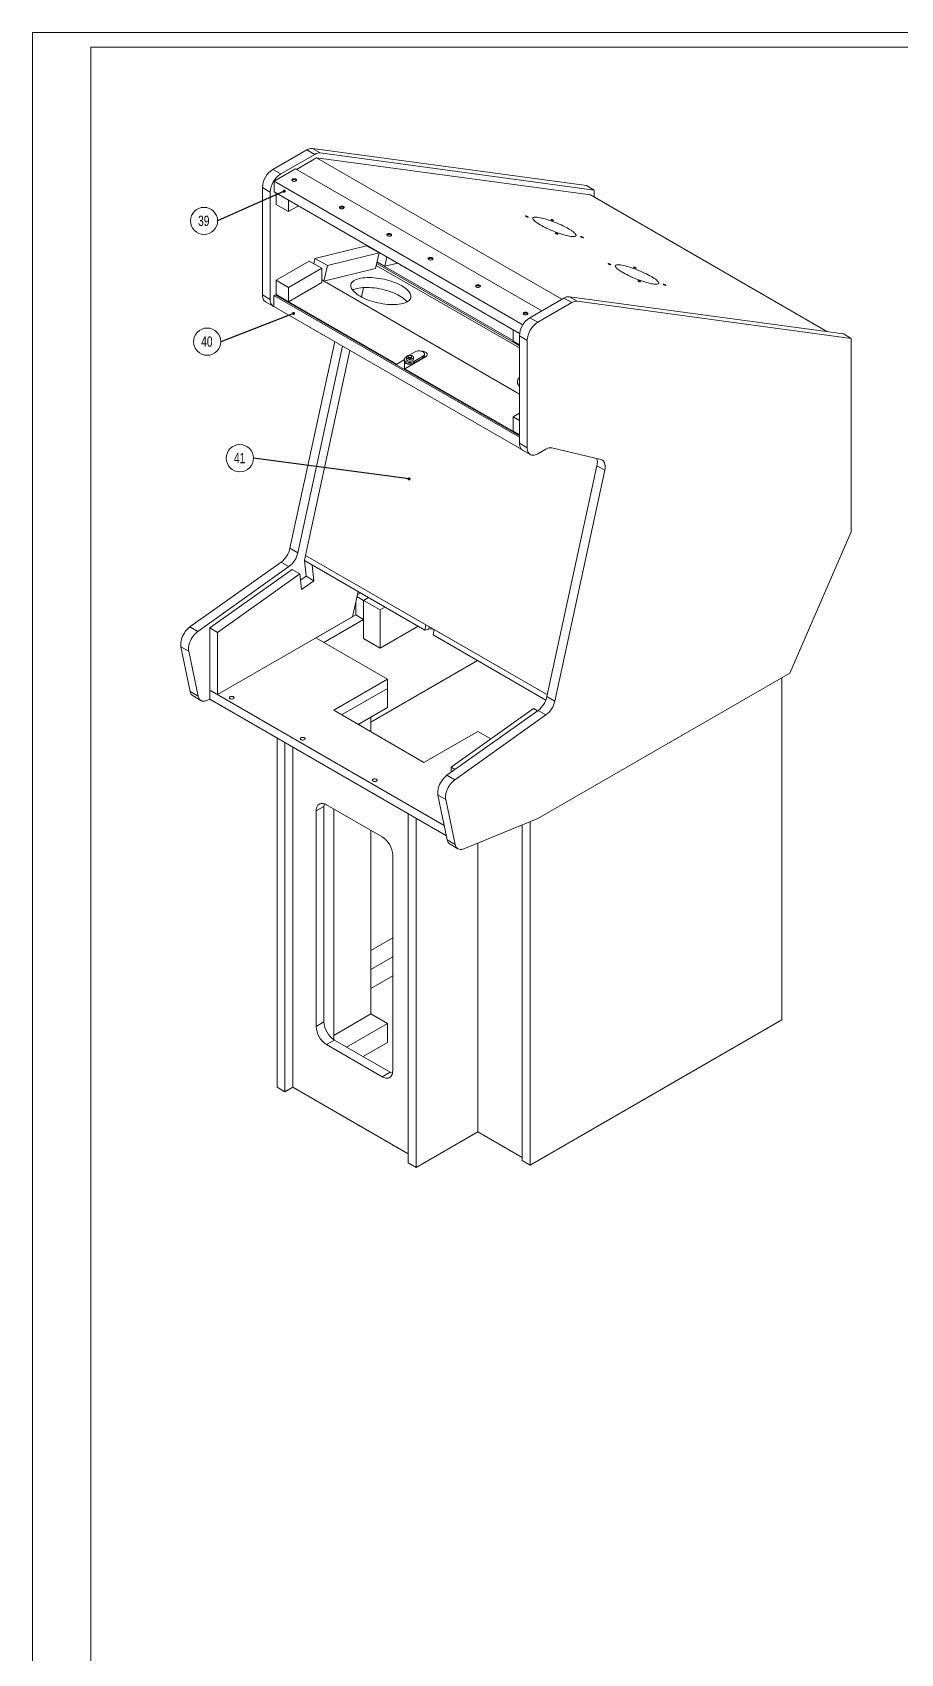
# Model space of a CAD drawing. Header units: millimetres. Extents: x 0 to 2378, y 0 to 1682.
# Drawn here: x 0 to 594, y 571 to 1682 of the extents above; entities that cross this region are included whole.
import ezdxf

# ---------------------------------------------------------------- set-up
doc = ezdxf.new("R2010")
doc.units = ezdxf.units.MM
doc.header["$LTSCALE"] = 2
doc.layers.add('MC_BEM', color=92, linetype='Continuous', lineweight=15)
doc.layers.add('RAHMEN', color=7, linetype='Continuous')
doc.layers.add('SLD-0', color=7, linetype='Continuous')
doc.styles.add('SLDTEXTSTYLE1', font='TXT', dxfattribs={"width": 0.75})
doc.dimstyles.new('SLDDIMSTYLE0', dxfattribs={"dimtxt": 0, "dimasz": 2.032, "dimexe": 0, "dimexo": 0.0625, "dimgap": 0, "dimtad": 0, "dimtih": 1, "dimtoh": 1, "dimdec": 0, "dimrnd": 1e-09, "dimzin": 0, "dimdsep": 46, "dimtxsty": 'Standard', "dimblk1": 'DOT', "dimblk2": 'DOT', "dimsah": 1, "dimcen": 0.09, "dimadec": 0, "dimazin": 0, "dimtfac": 2.032, "dimtdec": 0, "dimtofl": 0, "dimtmove": 0, "dimatfit": 3, "dimldrblk": 'DOT', "dimfxl": 0, "dimfrac": 2, "dimtolj": 1, "dimtzin": 0, "dimarcsym": 0})

# ---------------------------------------------------------------- blocks, each defined once
blk = doc.blocks.new('SW_NOTE_1')
at = {"layer": 'MC_BEM', "color": 0}
blk.add_circle((-9.3, 0), 9.33, dxfattribs=at)
at = {"layer": 'MC_BEM', "color": 0, "insert": (-9.5, 3.6), "char_height": 7, "attachment_point": 2, "style": 'SLDTEXTSTYLE1'}
blk.add_mtext('39', dxfattribs=at)
blk = doc.blocks.new('_DOT')
at = {"color": 0, "linetype": 'ByBlock', "lineweight": -2}
blk.add_line((-0.5, 0), (-1, 0), dxfattribs=at)
at = {"color": 0, "linetype": 'ByBlock', "const_width": 0.5}
blk.add_lwpolyline([(-0.25, 0, 1), (0.25, 0, 1)], format="xyb", close=True, dxfattribs=at)
blk = doc.blocks.new('SW_NOTE_2')
at = {"layer": 'MC_BEM', "color": 0}
blk.add_circle((-9.3, 0), 9.33, dxfattribs=at)
at = {"layer": 'MC_BEM', "color": 0, "insert": (-9.5, 3.6), "char_height": 7, "attachment_point": 2, "style": 'SLDTEXTSTYLE1'}
blk.add_mtext('40', dxfattribs=at)
blk = doc.blocks.new('SW_NOTE_3')
at = {"layer": 'MC_BEM', "color": 0}
blk.add_circle((-9.3, 0), 9.33, dxfattribs=at)
at = {"layer": 'MC_BEM', "color": 0, "insert": (-9.5, 3.6), "char_height": 7, "attachment_point": 2, "style": 'SLDTEXTSTYLE1'}
blk.add_mtext('41', dxfattribs=at)

msp = doc.modelspace()

# ---------------------------------------------------------------- linework, layer by layer
at = {"color": 7, "linetype": 'Continuous', "lineweight": 15}
for p, q in [((164.659, 1588.132), (187.944, 1601.574)), ((187.944, 1601.574), (193.318, 1598.472)), ((191.719, 1602.516), (197.093, 1599.414)), ((191.719, 1602.516), (379.375, 1577.02)), ((165.543, 1579.98), (180.251, 1588.471)), ((170.033, 1585.03), (193.318, 1598.472)), ((180.251, 1588.471), (348.747, 1491.2)), ((180.817, 1588.144), (194.593, 1596.097)), ((194.593, 1596.097), (362.523, 1499.153)), ((362.523, 1499.153), (194.593, 1596.097)), ((194.593, 1596.097), (382.055, 1570.627)), ((197.093, 1599.414), (384.749, 1573.917)), ((164.659, 1588.132), (170.033, 1585.03)), ((165.543, 1572.795), (165.543, 1579.98)), ((165.543, 1579.98), (335.869, 1481.653)), ((157.475, 1575.689), (162.849, 1572.587)), ((157.475, 1502.119), (157.475, 1575.689)), ((162.849, 1499.016), (162.849, 1572.587)), ((165.543, 1572.795), (333.61, 1475.772)), ((166.958, 1571.978), (166.958, 1564.139)), ((175.443, 1559.241), (175.443, 1567.08)), ((379.375, 1577.02), (384.749, 1573.917)), ((382.055, 1570.627), (544.397, 1476.909)), ((544.397, 1476.909), (382.055, 1570.627)), ((384.749, 1573.917), (384.749, 1569.072)), ((166.958, 1564.139), (175.443, 1559.241)), ((175.443, 1559.241), (182.232, 1563.16)), ((193.501, 1527.153), (228.856, 1535.899)), ((237.341, 1531), (228.856, 1535.899)), ((234.167, 1533.179), (234.1, 1532.871)), ((166.958, 1512.207), (189.585, 1525.27)), ((198.07, 1520.371), (189.585, 1525.27)), ((193.501, 1527.153), (192.704, 1523.469)), ((201.986, 1522.255), (193.501, 1527.153)), ((199.655, 1511.488), (201.986, 1522.255)), ((201.986, 1522.255), (237.341, 1531)), ((235.01, 1520.233), (237.341, 1531)), ((235.482, 1522.41), (333.474, 1465.84)), ((333.474, 1467.272), (235.757, 1523.683)), ((329.097, 1470.921), (235.973, 1524.68)), ((235.999, 1524.802), (241.244, 1521.775)), ((241.244, 1521.775), (242.652, 1528.28)), ((241.244, 1521.775), (250.119, 1523.97)), ((175.443, 1507.309), (166.958, 1512.207)), ((166.958, 1512.207), (166.958, 1502.409)), ((175.443, 1507.309), (198.07, 1520.371)), ((175.443, 1497.51), (198.07, 1510.573)), ((198.07, 1510.573), (198.07, 1520.371)), ((198.07, 1512.403), (199.655, 1511.488)), ((198.07, 1512.403), (333.474, 1434.236)), ((199.655, 1511.488), (235.01, 1520.233)), ((157.475, 1502.119), (162.849, 1499.016)), ((166.109, 1502.245), (165.26, 1501.756)), ((333.474, 1404.648), (165.26, 1501.756)), ((165.26, 1501.756), (165.26, 1494.243)), ((333.474, 1405.628), (166.109, 1502.245)), ((166.958, 1502.409), (175.443, 1497.51)), ((249.442, 1454.792), (166.958, 1502.409)), ((166.958, 1501.756), (166.958, 1502.409)), ((175.443, 1497.51), (175.443, 1507.309)), ((226.738, 1507.189), (225.337, 1500.715)), ((340.658, 1486.53), (363.943, 1499.972)), ((363.943, 1499.972), (369.317, 1496.87)), ((367.718, 1500.914), (373.092, 1497.812)), ((367.718, 1500.914), (555.374, 1475.418)), ((159.58, 1497.467), (164.954, 1494.365)), ((335.108, 1396.192), (165.26, 1494.243)), ((346.032, 1483.428), (369.317, 1496.87)), ((373.092, 1497.812), (560.748, 1472.315)), ((329.097, 1478.377), (329.097, 1470.538)), ((340.658, 1486.53), (346.032, 1483.428)), ((176.372, 1328.567), (207.023, 1470.134)), ((181.746, 1325.465), (212.397, 1467.032)), ((329.097, 1470.538), (333.474, 1468.011)), ((333.474, 1474.087), (338.848, 1470.985)), ((333.474, 1400.517), (333.474, 1474.087)), ((338.848, 1397.414), (338.848, 1470.985)), ((555.374, 1475.418), (560.748, 1472.315)), ((560.748, 1472.315), (560.748, 1339.89)), ((217.417, 1464.134), (187.013, 1323.697)), ((254.692, 1457.823), (249.442, 1454.792)), ((254.692, 1458.057), (254.692, 1457.078)), ((254.692, 1456.751), (254.692, 1451.107)), ((255.098, 1451.526), (269.241, 1459.69)), ((256.258, 1459.87), (255.805, 1459.609)), ((256.092, 1459.364), (256.092, 1458.057)), ((257.292, 1460.017), (257.292, 1459.364)), ((262.028, 1463.201), (257.616, 1460.654)), ((259.692, 1459.364), (259.692, 1460.017)), ((260.892, 1458.057), (260.892, 1459.364)), ((261.179, 1456.506), (267.402, 1460.098)), ((261.179, 1455.526), (267.402, 1459.119)), ((261.179, 1456.506), (261.179, 1455.526)), ((262.292, 1456.005), (263.584, 1456.75)), ((262.292, 1455.679), (262.292, 1456.169)), ((267.402, 1460.098), (267.402, 1459.119)), ((268.515, 1460.67), (268.515, 1461.65)), ((249.442, 1454.792), (249.442, 1454.139)), ((254.251, 1451.362), (254.692, 1451.617)), ((254.692, 1451.266), (254.629, 1451.144)), ((333.474, 1406.281), (255.098, 1451.526)), ((255.098, 1451.526), (255.098, 1450.873)), ((333.474, 1439.672), (333.299, 1439.58)), ((329.097, 1418.606), (333.474, 1421.133)), ((333.474, 1416.079), (329.097, 1418.606)), ((329.097, 1418.606), (329.097, 1408.807)), ((329.097, 1408.807), (333.474, 1406.281)), ((333.474, 1400.517), (338.848, 1397.414)), ((335.579, 1395.865), (340.953, 1392.763)), ((351.59, 1396.474), (346.032, 1393.266)), ((389.208, 1389.438), (355.728, 1397.349)), ((352.371, 1226.965), (386.604, 1385.078)), ((357.745, 1223.863), (391.978, 1381.976)), ((386.604, 1385.078), (391.978, 1381.976)), ((560.748, 1339.89), (518.633, 1242.987)), ((176.372, 1328.567), (181.746, 1325.465)), ((187.013, 1323.697), (186.235, 1320.108)), ((187.013, 1323.697), (352.616, 1228.096)), ((187.013, 1323.697), (269.497, 1276.08)), ((107.881, 1274.643), (170.298, 1319.1)), ((113.255, 1271.54), (175.672, 1315.998)), ((177.808, 1314.105), (121.437, 1273.954)), ((183.182, 1311.003), (126.811, 1270.852)), ((170.298, 1319.1), (175.672, 1315.998)), ((177.808, 1314.105), (183.182, 1311.003)), ((184.332, 1300.312), (183.182, 1311.003)), ((186.235, 1320.108), (268.719, 1272.491)), ((187.386, 1309.417), (186.236, 1320.107)), ((192.76, 1306.315), (191.61, 1317.005)), ((187.386, 1309.417), (183.64, 1306.749)), ((184.332, 1300.312), (192.76, 1306.315)), ((192.76, 1306.315), (187.386, 1309.417)), ((219.216, 1281.638), (222.955, 1298.91)), ((221.429, 1282.915), (221.429, 1291.86)), ((222.222, 1295.522), (226.803, 1292.877)), ((222.448, 1296.568), (224.73, 1297.885)), ((226.803, 1292.877), (230.104, 1294.783)), ((226.803, 1292.877), (238.117, 1286.346)), ((226.803, 1266.748), (226.803, 1292.877)), ((226.803, 1279.813), (226.803, 1292.877)), ((126.811, 1228.294), (219.216, 1281.638)), ((221.429, 1282.915), (194.072, 1267.122)), ((226.803, 1279.813), (199.446, 1264.02)), ((221.429, 1282.915), (226.803, 1279.813)), ((238.117, 1286.346), (241.418, 1288.252)), ((238.117, 1260.217), (238.117, 1286.346)), ((107.881, 1274.643), (113.255, 1271.54)), ((126.811, 1270.852), (121.437, 1273.954)), ((121.437, 1273.954), (121.437, 1231.396)), ((126.811, 1270.852), (126.811, 1228.294)), ((243.116, 1238.809), (194.071, 1267.122)), ((226.803, 1266.748), (238.117, 1260.217)), ((264.049, 1275.187), (238.117, 1260.217)), ((269.497, 1276.08), (268.719, 1272.491)), ((271.439, 1273.163), (268.719, 1272.491)), ((275.153, 1272.814), (274.376, 1269.225)), ((274.376, 1269.225), (351.651, 1224.615)), ((275.153, 1272.814), (352.616, 1228.096)), ((101.691, 1261.083), (107.065, 1257.981)), ((108.11, 1230.374), (101.691, 1261.083)), ((113.484, 1227.272), (107.065, 1257.981)), ((304.787, 1251.67), (231.802, 1209.536)), ((206.295, 1217.553), (243.116, 1238.809)), ((243.116, 1238.809), (243.116, 1232.604)), ((518.633, 1242.987), (346.212, 1143.451)), ((513.259, 1239.885), (513.259, 1005.504)), ((108.11, 1230.374), (113.484, 1227.272)), ((110.054, 1227.376), (115.428, 1224.274)), ((121.558, 1225.121), (119.475, 1224.267)), ((126.811, 1228.294), (121.437, 1231.396)), ((121.437, 1231.396), (121.437, 1225.191)), ((121.437, 1231.396), (282.038, 1138.684)), ((121.437, 1225.191), (283.513, 1131.626)), ((211.67, 1214.451), (243.117, 1232.605)), ((211.67, 1214.451), (243.116, 1232.604)), ((243.117, 1232.605), (243.116, 1232.605)), ((243.117, 1219.54), (243.117, 1232.605)), ((351.53, 1224.315), (351.487, 1224.71)), ((352.371, 1226.965), (357.745, 1223.863)), ((268.082, 1181.885), (206.295, 1217.553)), ((222.986, 1207.918), (243.117, 1219.54)), ((231.802, 1213.008), (231.802, 1202.829)), ((283.879, 1173.041), (346.297, 1217.498)), ((343.059, 1218.708), (286.688, 1178.557)), ((289.253, 1169.938), (351.671, 1214.396)), ((343.059, 1218.708), (345.786, 1217.134)), ((346.297, 1217.498), (351.671, 1214.396)), ((304.903, 1203.141), (268.082, 1181.885)), ((313.906, 1197.943), (304.903, 1203.141)), ((167.533, 959.356), (167.533, 1198.58)), ((172.907, 956.254), (172.907, 1195.478)), ((178.295, 1192.367), (178.295, 959.365)), ((289.414, 1176.983), (286.688, 1178.557)), ((286.688, 1178.557), (286.688, 1175.041)), ((283.879, 1173.041), (289.253, 1169.938)), ((277.69, 1159.481), (283.064, 1156.379)), ((284.109, 1128.772), (277.69, 1159.481)), ((289.483, 1125.67), (283.064, 1156.379)), ((194.28, 1148.62), (199.654, 1151.722)), ((194.28, 1148.62), (194.28, 1000.95)), ((199.654, 1151.722), (199.654, 1004.052)), ((239.541, 1130.788), (201.464, 1152.768)), ((206.297, 1149.979), (206.297, 991.945)), ((257.322, 907.523), (257.322, 1146.746)), ((231.802, 1135.255), (231.802, 1009.524)), ((262.696, 904.42), (262.696, 1143.644)), ((346.212, 1143.451), (295.474, 1122.665)), ((335.464, 909.07), (335.464, 1139.048)), ((340.838, 905.967), (340.838, 1141.249)), ((284.109, 1128.772), (289.483, 1125.67)), ((286.053, 1125.775), (291.427, 1122.672)), ((304.903, 1126.528), (304.903, 928.786)), ((246.725, 970.674), (246.725, 1118.344)), ((231.802, 1053.087), (246.725, 1061.702)), ((231.802, 1040.025), (246.725, 1048.639)), ((231.802, 1026.96), (246.725, 1035.575)), ((194.28, 1000.95), (199.654, 1004.052)), ((206.297, 994.8), (231.803, 1009.525)), ((215.118, 986.829), (243.117, 1002.993)), ((243.117, 1002.993), (231.803, 1009.525)), ((243.117, 989.929), (243.117, 1002.993)), ((513.259, 1005.504), (340.838, 905.967)), ((201.464, 988.507), (206.838, 991.609)), ((206.838, 991.609), (244.915, 969.628)), ((226.433, 980.297), (243.117, 989.929)), ((201.464, 988.507), (239.541, 966.526)), ((239.541, 966.526), (244.915, 969.628)), ((167.533, 959.356), (172.907, 956.254)), ((178.295, 959.365), (172.907, 956.254)), ((178.295, 959.365), (257.322, 913.744)), ((304.903, 928.786), (262.696, 904.42)), ((304.903, 928.786), (335.464, 911.143)), ((257.322, 907.523), (262.696, 904.42)), ((335.464, 909.07), (340.838, 905.967))]:
    msp.add_line(p, q, dxfattribs=at)
at = {"color": 8, "linetype": 'Continuous', "lineweight": 15}
for p, q in [((263.583, 1456.424), (263.301, 1456.587)), ((263.584, 1456.914), (263.584, 1456.75)), ((271.785, 1274.759), (271.439, 1273.163))]:
    msp.add_line(p, q, dxfattribs=at)
at = {"color": 7, "linetype": 'Continuous', "lineweight": 15, "flags": 128}
for points in [[(180.428, 1581.511), (180.711, 1581.289), (180.869, 1581.029), (180.886, 1580.754), (180.763, 1580.488), (180.509, 1580.255), (180.148, 1580.076), (179.711, 1579.966), (179.237, 1579.935), (178.768, 1579.986), (178.346, 1580.115), (178.009, 1580.309), (177.786, 1580.553), (177.698, 1580.823), (177.751, 1581.097), (177.942, 1581.349), (178.253, 1581.558), (178.657, 1581.704), (179.117, 1581.776), (179.594, 1581.765), (180.044, 1581.674), (180.428, 1581.511)], [(180.428, 1580.858), (180.711, 1580.636), (180.793, 1580.531)], [(212.955, 1562.733), (213.238, 1562.512), (213.396, 1562.252), (213.413, 1561.977), (213.29, 1561.711), (213.036, 1561.478), (212.675, 1561.298), (212.238, 1561.188), (211.764, 1561.157), (211.295, 1561.209), (210.873, 1561.337), (210.536, 1561.532), (210.313, 1561.775), (210.225, 1562.046), (210.278, 1562.319), (210.469, 1562.572), (210.78, 1562.78), (211.184, 1562.927), (211.644, 1562.998), (212.121, 1562.988), (212.571, 1562.897), (212.955, 1562.733)], [(212.955, 1562.08), (213.238, 1561.859), (213.32, 1561.754)], [(339.349, 1555.438), (339.526, 1555.438), (339.568, 1555.5), (339.469, 1555.615), (339.244, 1555.765), (338.928, 1555.927), (338.568, 1556.077), (338.219, 1556.192), (337.935, 1556.255), (337.759, 1556.255), (337.717, 1556.193), (337.816, 1556.078), (338.041, 1555.928), (338.357, 1555.766), (338.717, 1555.616), (339.065, 1555.501), (339.349, 1555.438)], [(368.802, 1542.26), (369.653, 1542.166), (370.398, 1542.131), (371.029, 1542.154), (371.542, 1542.235), (371.931, 1542.374), (372.192, 1542.569), (372.325, 1542.819), (372.327, 1543.122), (372.199, 1543.474), (371.942, 1543.873), (371.557, 1544.315), (371.049, 1544.797), (370.422, 1545.314), (369.681, 1545.861), (368.833, 1546.434), (367.885, 1547.028), (366.846, 1547.637), (365.725, 1548.256), (364.531, 1548.88), (363.275, 1549.504), (361.969, 1550.121), (360.623, 1550.726), (359.249, 1551.314), (357.86, 1551.881), (356.468, 1552.42), (355.085, 1552.927), (353.723, 1553.398), (352.394, 1553.828), (351.11, 1554.214), (349.881, 1554.552), (348.72, 1554.84), (347.636, 1555.075), (346.638, 1555.254), (345.736, 1555.377), (344.936, 1555.441), (344.248, 1555.448), (343.675, 1555.396), (343.224, 1555.285), (342.898, 1555.118), (342.701, 1554.895), (342.633, 1554.618), (342.696, 1554.291), (342.889, 1553.915), (343.211, 1553.494), (343.657, 1553.031), (344.226, 1552.531), (344.911, 1551.999), (345.706, 1551.438), (346.605, 1550.854), (347.599, 1550.252), (348.681, 1549.637), (349.84, 1549.015), (351.066, 1548.39), (352.348, 1547.769), (353.676, 1547.157), (355.037, 1546.56), (356.42, 1545.982), (357.812, 1545.429), (359.201, 1544.905), (360.575, 1544.416), (361.923, 1543.965), (363.231, 1543.556), (364.488, 1543.193), (365.684, 1542.88), (366.808, 1542.618), (367.851, 1542.411), (368.802, 1542.26)], [(245.482, 1543.956), (245.765, 1543.735), (245.922, 1543.475), (245.94, 1543.2), (245.817, 1542.934), (245.563, 1542.7), (245.202, 1542.521), (244.764, 1542.411), (244.291, 1542.38), (243.822, 1542.431), (243.4, 1542.56), (243.063, 1542.754), (242.84, 1542.998), (242.751, 1543.268), (242.805, 1543.542), (242.996, 1543.794), (243.307, 1544.003), (243.711, 1544.15), (244.171, 1544.221), (244.648, 1544.211), (245.098, 1544.12), (245.482, 1543.956)], [(356.676, 1553.084), (356.853, 1553.084), (356.894, 1553.146), (356.795, 1553.261), (356.571, 1553.411), (356.254, 1553.573), (355.894, 1553.723), (355.546, 1553.838), (355.262, 1553.901), (355.086, 1553.901), (355.044, 1553.839), (355.143, 1553.724), (355.367, 1553.574), (355.684, 1553.412), (356.044, 1553.262), (356.392, 1553.147), (356.676, 1553.084)], [(359.714, 1543.682), (359.89, 1543.682), (359.932, 1543.744), (359.833, 1543.859), (359.609, 1544.009), (359.292, 1544.171), (358.932, 1544.321), (358.584, 1544.436), (358.3, 1544.498), (358.123, 1544.499), (358.082, 1544.437), (358.181, 1544.322), (358.405, 1544.172), (358.722, 1544.01), (359.082, 1543.859), (359.43, 1543.744), (359.714, 1543.682)], [(245.482, 1543.303), (245.765, 1543.081), (245.847, 1542.976)], [(377.041, 1541.328), (377.217, 1541.328), (377.259, 1541.39), (377.16, 1541.504), (376.935, 1541.654), (376.619, 1541.817), (376.259, 1541.967), (375.911, 1542.082), (375.627, 1542.144), (375.45, 1542.145), (375.408, 1542.083), (375.507, 1541.968), (375.732, 1541.818), (376.048, 1541.655), (376.408, 1541.505), (376.757, 1541.39), (377.041, 1541.328)], [(271.503, 1526.322), (271.22, 1526.543), (271.063, 1526.803), (271.045, 1527.078), (271.168, 1527.344), (271.422, 1527.577), (271.783, 1527.757), (272.221, 1527.867), (272.694, 1527.898), (273.163, 1527.847), (273.585, 1527.718), (273.922, 1527.523), (274.145, 1527.28), (274.234, 1527.009), (274.18, 1526.736), (273.989, 1526.483), (273.678, 1526.275), (273.274, 1526.128), (272.814, 1526.057), (272.337, 1526.067), (271.887, 1526.158), (271.503, 1526.322)], [(271.138, 1526.648), (271.168, 1526.691), (271.422, 1526.924), (271.783, 1527.104), (272.221, 1527.214), (272.694, 1527.245), (273.163, 1527.193), (273.585, 1527.065), (273.922, 1526.87), (274.131, 1526.648)], [(394.504, 1523.598), (394.327, 1523.599), (394.285, 1523.537), (394.384, 1523.422), (394.609, 1523.272), (394.926, 1523.11), (395.285, 1522.959), (395.634, 1522.844), (395.918, 1522.782), (396.094, 1522.782), (396.136, 1522.844), (396.037, 1522.958), (395.812, 1523.108), (395.496, 1523.271), (395.136, 1523.421), (394.788, 1523.536), (394.504, 1523.598)], [(402.743, 1522.666), (401.891, 1522.76), (401.146, 1522.796), (400.515, 1522.773), (400.003, 1522.691), (399.614, 1522.552), (399.352, 1522.357), (399.219, 1522.107), (399.217, 1521.805), (399.345, 1521.452), (399.603, 1521.053), (399.987, 1520.611), (400.495, 1520.129), (401.122, 1519.613), (401.863, 1519.065), (402.711, 1518.492), (403.659, 1517.899), (404.698, 1517.289), (405.82, 1516.67), (407.014, 1516.046), (408.269, 1515.423), (409.576, 1514.806), (410.922, 1514.2), (412.295, 1513.612), (413.684, 1513.046), (415.076, 1512.507), (416.46, 1512), (417.822, 1511.529), (419.151, 1511.098), (420.435, 1510.712), (421.663, 1510.374), (422.825, 1510.086), (423.909, 1509.852), (424.907, 1509.672), (425.809, 1509.55), (426.608, 1509.485), (427.297, 1509.479), (427.869, 1509.531), (428.32, 1509.641), (428.646, 1509.808), (428.844, 1510.031), (428.911, 1510.308), (428.848, 1510.636), (428.655, 1511.012), (428.334, 1511.433), (427.887, 1511.895), (427.319, 1512.395), (426.634, 1512.927), (425.839, 1513.488), (424.94, 1514.072), (423.945, 1514.674), (422.864, 1515.289), (421.705, 1515.912), (420.479, 1516.536), (419.196, 1517.157), (417.869, 1517.769), (416.507, 1518.366), (415.125, 1518.944), (413.733, 1519.497), (412.343, 1520.021), (410.969, 1520.511), (409.622, 1520.962), (408.314, 1521.37), (407.056, 1521.733), (405.86, 1522.046), (404.736, 1522.308), (403.694, 1522.515), (402.743, 1522.666)], [(223.768, 1513.37), (222.639, 1513.049), (221.62, 1512.672), (220.717, 1512.241), (219.936, 1511.759), (219.283, 1511.23), (218.762, 1510.656), (218.376, 1510.043), (218.129, 1509.393), (218.022, 1508.713), (218.055, 1508.005), (218.229, 1507.276), (218.542, 1506.53), (218.992, 1505.772), (219.577, 1505.007), (220.291, 1504.241), (221.131, 1503.479), (222.09, 1502.725), (223.161, 1501.986), (224.339, 1501.266), (225.614, 1500.57), (226.978, 1499.903), (228.421, 1499.27), (229.934, 1498.674), (231.506, 1498.12), (233.127, 1497.612), (234.786, 1497.153), (236.47, 1496.746), (238.169, 1496.394), (239.872, 1496.099), (241.565, 1495.864), (243.239, 1495.69), (244.881, 1495.578), (246.48, 1495.529), (248.025, 1495.543), (249.507, 1495.621), (250.913, 1495.761), (252.236, 1495.963), (253.466, 1496.226), (254.594, 1496.547), (255.614, 1496.924), (256.517, 1497.355), (257.298, 1497.837), (257.951, 1498.366), (258.472, 1498.94), (258.857, 1499.553), (259.105, 1500.202), (259.212, 1500.883), (259.179, 1501.59), (259.005, 1502.32), (258.692, 1503.066), (258.241, 1503.824), (257.657, 1504.589), (256.943, 1505.355), (256.103, 1506.117), (255.144, 1506.871), (254.072, 1507.61), (252.895, 1508.33), (251.62, 1509.026), (250.256, 1509.692), (248.813, 1510.326), (247.3, 1510.922), (245.727, 1511.476), (244.106, 1511.984), (242.448, 1512.443), (240.763, 1512.85), (239.064, 1513.202), (237.362, 1513.497), (235.668, 1513.732), (233.995, 1513.906), (232.353, 1514.018), (230.754, 1514.067), (229.208, 1514.053), (227.727, 1513.975), (226.32, 1513.835), (224.997, 1513.633), (223.768, 1513.37)], [(411.83, 1521.244), (411.654, 1521.244), (411.612, 1521.182), (411.711, 1521.068), (411.936, 1520.918), (412.252, 1520.755), (412.612, 1520.605), (412.961, 1520.49), (413.245, 1520.428), (413.421, 1520.428), (413.463, 1520.49), (413.364, 1520.604), (413.139, 1520.754), (412.823, 1520.917), (412.463, 1521.067), (412.115, 1521.182), (411.83, 1521.244)], [(414.868, 1511.842), (414.692, 1511.842), (414.65, 1511.78), (414.749, 1511.666), (414.974, 1511.516), (415.29, 1511.353), (415.65, 1511.203), (415.999, 1511.088), (416.283, 1511.026), (416.459, 1511.026), (416.501, 1511.087), (416.402, 1511.202), (416.177, 1511.352), (415.861, 1511.515), (415.501, 1511.665), (415.152, 1511.78), (414.868, 1511.842)], [(159.58, 1497.467), (159.282, 1497.66), (158.747, 1498.14), (158.298, 1498.738), (157.942, 1499.446), (157.684, 1500.254), (157.528, 1501.149), (157.475, 1502.119)], [(256.514, 1497.354), (256.181, 1497.77), (255.466, 1498.536), (254.627, 1499.298), (253.668, 1500.051), (252.596, 1500.791), (251.418, 1501.51), (250.143, 1502.206), (248.78, 1502.873), (247.336, 1503.507), (245.823, 1504.103), (244.251, 1504.656), (242.63, 1505.165), (240.972, 1505.624), (239.287, 1506.031), (237.588, 1506.383), (235.886, 1506.678), (234.192, 1506.913), (232.518, 1507.087), (230.876, 1507.199), (229.277, 1507.248), (227.732, 1507.233), (226.251, 1507.156), (224.844, 1507.015), (223.521, 1506.813), (222.291, 1506.551)], [(304.03, 1507.544), (303.747, 1507.766), (303.589, 1508.026), (303.572, 1508.301), (303.695, 1508.567), (303.949, 1508.8), (304.31, 1508.98), (304.747, 1509.09), (305.221, 1509.12), (305.69, 1509.069), (306.112, 1508.941), (306.449, 1508.746), (306.672, 1508.502), (306.76, 1508.232), (306.707, 1507.958), (306.516, 1507.706), (306.205, 1507.497), (305.801, 1507.351), (305.341, 1507.28), (304.864, 1507.29), (304.414, 1507.381), (304.03, 1507.544)], [(303.665, 1507.871), (303.695, 1507.914), (303.949, 1508.147), (304.31, 1508.326), (304.747, 1508.436), (305.221, 1508.467), (305.69, 1508.416), (306.112, 1508.287), (306.449, 1508.093), (306.658, 1507.871)], [(432.195, 1509.488), (432.019, 1509.488), (431.977, 1509.426), (432.076, 1509.312), (432.301, 1509.162), (432.617, 1508.999), (432.977, 1508.849), (433.325, 1508.734), (433.609, 1508.672), (433.786, 1508.671), (433.828, 1508.733), (433.729, 1508.848), (433.504, 1508.998), (433.187, 1509.16), (432.828, 1509.311), (432.479, 1509.426), (432.195, 1509.488)], [(165.473, 1494.121), (165.269, 1494.204), (164.656, 1494.558), (164.121, 1495.038), (163.672, 1495.636), (163.316, 1496.344), (163.058, 1497.151), (162.902, 1498.047), (162.849, 1499.016)], [(336.557, 1488.767), (336.274, 1488.988), (336.116, 1489.248), (336.099, 1489.523), (336.222, 1489.789), (336.476, 1490.023), (336.837, 1490.202), (337.274, 1490.312), (337.748, 1490.343), (338.217, 1490.292), (338.639, 1490.163), (338.976, 1489.969), (339.199, 1489.725), (339.287, 1489.455), (339.234, 1489.181), (339.043, 1488.929), (338.732, 1488.72), (338.328, 1488.573), (337.868, 1488.502), (337.391, 1488.512), (336.941, 1488.603), (336.557, 1488.767)], [(336.192, 1489.093), (336.222, 1489.136), (336.476, 1489.369), (336.837, 1489.549), (337.274, 1489.659), (337.748, 1489.69), (338.217, 1489.639), (338.639, 1489.51), (338.976, 1489.315), (339.185, 1489.093)], [(255.805, 1459.609), (255.333, 1459.276), (254.982, 1458.897), (254.766, 1458.485), (254.692, 1458.057), (254.766, 1457.629), (254.982, 1457.218), (255.333, 1456.839), (255.805, 1456.506), (256.381, 1456.233), (257.038, 1456.031), (257.751, 1455.906), (258.492, 1455.864), (259.234, 1455.906), (259.947, 1456.031), (260.604, 1456.233), (261.179, 1456.506)], [(254.692, 1457.078), (254.766, 1456.65), (254.982, 1456.238), (255.333, 1455.859), (255.805, 1455.526), (256.381, 1455.254), (257.038, 1455.051), (257.751, 1454.926), (258.492, 1454.884), (259.234, 1454.926), (259.947, 1455.051), (260.604, 1455.254), (261.179, 1455.526)], [(254.703, 1456.914), (254.692, 1456.751), (254.766, 1456.323), (254.982, 1455.911), (255.333, 1455.532), (255.805, 1455.2), (256.381, 1454.927), (257.038, 1454.724), (257.751, 1454.599), (258.492, 1454.557), (259.234, 1454.599), (259.947, 1454.724), (260.604, 1454.927), (261.179, 1455.2)], [(260.892, 1458.057), (260.835, 1457.755), (260.631, 1457.428), (260.293, 1457.141), (259.841, 1456.912), (259.305, 1456.754), (258.718, 1456.678), (258.117, 1456.689), (257.539, 1456.786), (257.022, 1456.963), (256.596, 1457.208), (256.29, 1457.507), (256.122, 1457.841), (256.092, 1458.057)], [(260.19, 1460.344), (260.558, 1460.069), (260.797, 1459.75), (260.891, 1459.407), (260.835, 1459.062), (260.631, 1458.735), (260.293, 1458.448), (259.841, 1458.218), (259.305, 1458.06), (258.718, 1457.985), (258.117, 1457.995), (257.539, 1458.092), (257.022, 1458.269), (256.596, 1458.515), (256.29, 1458.814), (256.122, 1459.147), (256.103, 1459.494), (256.234, 1459.833), (256.507, 1460.143), (256.905, 1460.403), (257.403, 1460.598), (257.969, 1460.716), (258.568, 1460.749), (259.162, 1460.694), (259.714, 1460.556), (260.19, 1460.344)], [(259.692, 1459.364), (259.652, 1459.185), (259.475, 1458.967), (259.181, 1458.796), (258.803, 1458.695), (258.388, 1458.674), (257.985, 1458.736), (257.644, 1458.874), (257.405, 1459.071), (257.297, 1459.304), (257.292, 1459.364)], [(259.341, 1459.527), (259.58, 1459.724), (259.688, 1459.957), (259.652, 1460.196), (259.475, 1460.414), (259.181, 1460.585), (258.803, 1460.686), (258.388, 1460.707), (257.985, 1460.645), (257.644, 1460.507), (257.405, 1460.31), (257.297, 1460.078), (257.333, 1459.838), (257.51, 1459.62), (257.804, 1459.45), (258.182, 1459.348), (258.597, 1459.327), (259, 1459.389), (259.341, 1459.527)], [(267.402, 1460.098), (267.875, 1460.431), (268.226, 1460.81), (268.442, 1461.222), (268.515, 1461.65), (268.442, 1462.078), (268.226, 1462.489), (267.875, 1462.868), (267.402, 1463.201), (266.826, 1463.474), (266.169, 1463.676), (265.456, 1463.801), (264.715, 1463.843), (263.974, 1463.801), (263.261, 1463.676), (262.604, 1463.474), (262.028, 1463.201)], [(269.241, 1459.69), (269.738, 1460.04), (270.108, 1460.439), (270.335, 1460.872), (270.412, 1461.323), (270.335, 1461.773), (270.108, 1462.207), (269.738, 1462.606), (269.241, 1462.956), (268.634, 1463.243), (267.943, 1463.456), (267.192, 1463.588), (266.412, 1463.632), (266.344, 1463.632)], [(333.474, 1445.509), (333.339, 1445.386), (332.818, 1444.813), (332.433, 1444.199), (332.185, 1443.55), (332.078, 1442.87), (332.111, 1442.162), (332.285, 1441.433), (332.598, 1440.687), (333.049, 1439.929), (333.474, 1439.356)], [(335.579, 1395.865), (335.281, 1396.058), (334.746, 1396.538), (334.297, 1397.136), (333.941, 1397.844), (333.683, 1398.652), (333.526, 1399.547), (333.474, 1400.517)], [(346.032, 1393.266), (345.166, 1392.826), (344.313, 1392.514), (343.485, 1392.334), (342.694, 1392.288), (341.951, 1392.378), (341.268, 1392.602), (340.655, 1392.956), (340.12, 1393.436), (339.671, 1394.034), (339.315, 1394.742), (339.057, 1395.549), (338.9, 1396.445), (338.848, 1397.414)], [(391.978, 1381.976), (392.169, 1383.086), (392.251, 1384.153), (392.224, 1385.161), (392.088, 1386.095), (391.845, 1386.939), (391.498, 1387.682), (391.054, 1388.312), (390.519, 1388.82), (389.9, 1389.197), (389.208, 1389.438)], [(101.691, 1261.083), (101.562, 1261.984), (101.533, 1262.954), (101.606, 1263.979), (101.779, 1265.046), (102.051, 1266.138), (102.417, 1267.242), (102.872, 1268.34), (103.41, 1269.417), (104.023, 1270.459), (104.703, 1271.45), (105.439, 1272.377), (106.221, 1273.225), (107.039, 1273.984), (107.881, 1274.643)], [(107.065, 1257.981), (106.936, 1258.881), (106.907, 1259.851), (106.98, 1260.877), (107.153, 1261.943), (107.425, 1263.036), (107.791, 1264.139), (108.246, 1265.237), (108.784, 1266.315), (109.397, 1267.357), (110.077, 1268.348), (110.813, 1269.274), (111.595, 1270.123), (112.413, 1270.882), (113.255, 1271.54)], [(119.475, 1224.267), (118.622, 1223.979), (117.796, 1223.825), (117.01, 1223.808), (116.275, 1223.926), (115.603, 1224.18), (115.003, 1224.564), (114.484, 1225.074), (114.054, 1225.702), (113.719, 1226.438), (113.484, 1227.272)], [(137.659, 1225.535), (137.942, 1225.757), (138.1, 1226.017), (138.118, 1226.292), (137.994, 1226.558), (137.74, 1226.791), (137.379, 1226.971), (136.942, 1227.081), (136.468, 1227.111), (135.999, 1227.06), (135.578, 1226.932), (135.24, 1226.737), (135.018, 1226.494), (134.929, 1226.223), (134.982, 1225.949), (135.173, 1225.697), (135.484, 1225.488), (135.888, 1225.342), (136.349, 1225.271), (136.825, 1225.281), (137.275, 1225.372), (137.659, 1225.535)], [(186.309, 1197.45), (186.593, 1197.672), (186.75, 1197.932), (186.768, 1198.207), (186.645, 1198.473), (186.391, 1198.706), (186.029, 1198.885), (185.592, 1198.995), (185.118, 1199.026), (184.65, 1198.975), (184.228, 1198.846), (183.891, 1198.652), (183.668, 1198.408), (183.579, 1198.138), (183.633, 1197.864), (183.823, 1197.612), (184.134, 1197.403), (184.538, 1197.257), (184.999, 1197.185), (185.476, 1197.196), (185.926, 1197.287), (186.309, 1197.45)], [(235.521, 1169.041), (235.804, 1169.262), (235.962, 1169.522), (235.98, 1169.797), (235.856, 1170.063), (235.603, 1170.296), (235.241, 1170.476), (234.804, 1170.586), (234.33, 1170.617), (233.861, 1170.566), (233.44, 1170.437), (233.103, 1170.242), (232.88, 1169.999), (232.791, 1169.728), (232.844, 1169.455), (233.035, 1169.202), (233.346, 1168.994), (233.75, 1168.847), (234.211, 1168.776), (234.687, 1168.786), (235.138, 1168.877), (235.521, 1169.041)], [(277.69, 1159.481), (277.56, 1160.382), (277.532, 1161.352), (277.605, 1162.377), (277.778, 1163.444), (278.05, 1164.536), (278.416, 1165.64), (278.871, 1166.738), (279.409, 1167.815), (280.022, 1168.857), (280.701, 1169.848), (281.438, 1170.775), (282.22, 1171.623), (283.038, 1172.382), (283.879, 1173.041)], [(283.064, 1156.379), (282.934, 1157.279), (282.906, 1158.249), (282.979, 1159.275), (283.152, 1160.341), (283.424, 1161.434), (283.79, 1162.537), (284.245, 1163.635), (284.783, 1164.713), (285.396, 1165.755), (286.075, 1166.746), (286.812, 1167.672), (287.594, 1168.521), (288.412, 1169.28), (289.253, 1169.938)], [(201.464, 1152.768), (200.598, 1153.208), (199.745, 1153.52), (198.917, 1153.7), (198.126, 1153.746), (197.383, 1153.656), (196.7, 1153.432), (196.087, 1153.078), (195.552, 1152.598), (195.103, 1152), (194.747, 1151.292), (194.489, 1150.485), (194.333, 1149.59), (194.28, 1148.62)], [(199.84, 1153.491), (199.707, 1152.692), (199.654, 1151.722)], [(295.474, 1122.665), (294.621, 1122.377), (293.795, 1122.223), (293.009, 1122.206), (292.274, 1122.324), (291.602, 1122.578), (291.002, 1122.962), (290.483, 1123.472), (290.053, 1124.1), (289.718, 1124.836), (289.483, 1125.67)], [(239.541, 966.526), (240.407, 966.086), (241.26, 965.774), (242.088, 965.594), (242.879, 965.549), (243.622, 965.638), (244.305, 965.862), (244.918, 966.216), (245.453, 966.696), (245.902, 967.294), (246.258, 968.002), (246.516, 968.809), (246.672, 969.705), (246.725, 970.674)], [(244.915, 969.628), (245.781, 969.189), (246.539, 968.905)]]:
    msp.add_lwpolyline(points, dxfattribs=at)
at = {"color": 7, "linetype": 'Continuous', "lineweight": 15}
for centre, radius, start, end in [((191.227, 1596.452), 6.084, 85.358795, 122.654371), ((196.601, 1593.35), 6.084, 85.358795, 122.654371), ((173.029, 1575.004), 15.569, 122.52009, 177.47991), ((178.403, 1571.902), 15.569, 122.52009, 177.47991), ((179.33, 1578.957), 2.195, 59.97475, 134.18985), ((211.857, 1560.18), 2.195, 59.97475, 134.18985), ((244.384, 1541.403), 2.195, 59.97475, 134.18985), ((225.232, 1493.922), 12.967, 103.107366, 117.507028), ((367.226, 1494.85), 6.084, 85.358795, 122.654371), ((372.6, 1491.748), 6.084, 85.358795, 122.654371), ((349.028, 1473.402), 15.569, 122.52009, 177.47991), ((354.402, 1470.3), 15.569, 122.52009, 177.47991), ((260.079, 1457.298), 2.369, 297.669776, 328.383699), ((266.072, 1452.243), 5.148, 100.915228, 118.897716), ((266.613, 1460.859), 1.911, 294.374658, 354.305201), ((354.775, 1391.633), 5.795, 80.531557, 123.335853), ((378.155, 1387.331), 8.745, 345.068133, 18.381156), ((160.476, 1332.084), 16.28, 307.107978, 347.526209), ((165.85, 1328.981), 16.28, 307.107978, 347.526209), ((272.839, 1265.792), 7.503, 75.253668, 100.749211), ((112.418, 1231.038), 4.358, 188.757184, 237.154184), ((336.475, 1230.482), 16.28, 307.107978, 347.526209), ((341.849, 1227.379), 16.28, 307.107978, 347.526209), ((231.171, 1117.66), 15.569, 2.52009, 57.47991), ((288.417, 1129.436), 4.358, 188.757184, 237.154184), ((209.834, 1001.635), 15.569, 182.52009, 237.47991), ((215.208, 1004.737), 15.569, 182.52009, 237.47991)]:
    msp.add_arc(centre, radius, start, end, dxfattribs=at)
at = {"layer": 'RAHMEN', "lineweight": 0}
for q in [(2378, 1682), (0, 0)]:
    msp.add_line((0, 1682), q, dxfattribs=at)
at = {"layer": 'SLD-0', "lineweight": 15}
for q in [(2368, 1672), (40, 10)]:
    msp.add_line((40, 1672), q, dxfattribs=at)

# ---------------------------------------------------------------- block references
at = {"layer": 'MC_BEM'}
for name, p in [('SW_NOTE_1', (126.801, 1552.833)), ('SW_NOTE_2', (128.94, 1470.124)), ('SW_NOTE_3', (151.4, 1390.267))]:
    msp.add_blockref(name, p, dxfattribs=at)

# ---------------------------------------------------------------- leaders
for points in [[(172.418, 1573.194), (126.801, 1552.833)], [(178.808, 1489.465), (128.94, 1470.124)], [(257.951, 1376.07), (151.4, 1390.267)]]:
    msp.add_leader(points, dimstyle='SLDDIMSTYLE0', dxfattribs=at)

doc.saveas('drawing.dxf')
